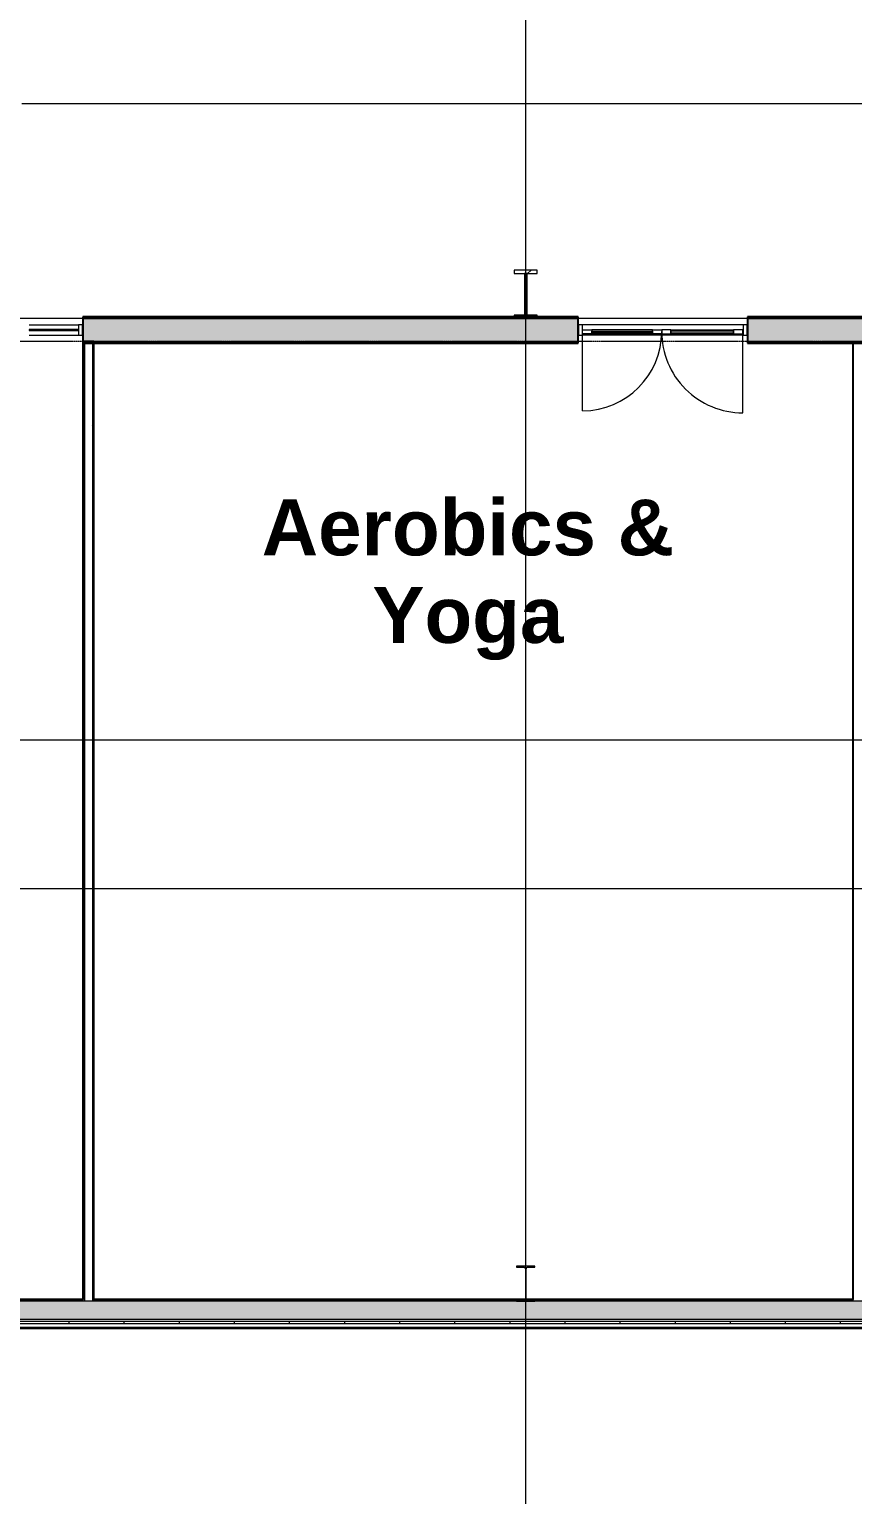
# Model space of a CAD drawing. Header units: inches. Extents: x 25557 to 33164, y -23509 to -20035.
# Drawn here: x 30539 to 30898, y -22871 to -22234 of the extents above; entities that cross this region are included whole.
import ezdxf

# ---------------------------------------------------------------- set-up
doc = ezdxf.new("R2010")
doc.units = ezdxf.units.IN
doc.header["$MEASUREMENT"] = 0
doc.linetypes.add('Grid Line 1_2_', pattern=[0.875, 0.5, -0.125, 0.125, -0.125])
for name, color, linetype, lineweight in [('A-DOOR', 31, 'Continuous', 9), ('A-FLOR', 192, 'Continuous', 9), ('A-GLAZ-CURT', 52, 'Continuous', 9), ('A-GLAZ-CWMG', 51, 'Continuous', 9), ('A-WALL', 113, 'Continuous', 25), ('A-WALL-PATT', 111, 'Continuous', 25), ('G-ANNO-SYMB', 111, 'Continuous', 9), ('I-WALL', 2, 'Continuous', 9), ('L-SITE-WALL', 31, 'Continuous', 9), ('M-AREA-IDEN', 171, 'Continuous', 9), ('S-BEAM', 12, 'Continuous', 9), ('S-COLS', 52, 'Continuous', 9), ('S-GRID', 1, 'Continuous', 9)]:
    doc.layers.add(name, color=color, linetype=linetype, lineweight=lineweight)
doc.styles.add('Arial_B', font='arialbd.ttf', dxfattribs={"height": 24.354149})
pattern_1 = [(0, (5932.319, 0), (61.44, 15.36), [2.534, -43.546, 2.534, -43.546, -245.76]), (0, (5932.319, 0), (61.44, 15.36), [-92.16, 2.534, -89.626, 2.534, -43.546, -107.52]), (0, (5932.319, 0), (61.44, 15.36), [-230.4, 2.534, -28.186, 2.534, -74.266]), (120, (5955.359, 7.68), (-44.02215, 45.528601), [2.534, -43.546, 2.534, -43.546, -245.76]), (120, (5955.359, 7.68), (-44.02215, 45.528601), [-92.16, 2.534, -89.626, 2.534, -43.546, -107.52]), (120, (5955.359, 7.68), (-44.02215, 45.528601), [-230.4, 2.534, -28.186, 2.534, -74.266]), (240, (5963.039, 38.4), (-17.41785, -60.888601), [2.534, -43.546, 2.534, -43.546, -245.76]), (240, (5963.039, 38.4), (-17.41785, -60.888601), [-92.16, 2.534, -89.626, 2.534, -43.546, -107.52]), (240, (5963.039, 38.4), (-17.41785, -60.888601), [-230.4, 2.534, -28.186, 2.534, -74.266])]
pattern_2 = [(161.57, (5933.279, 0.96), (-7.6802237, -0.0009796), [0, -54.643, 6.067, 0]), (18.43, (5931.359, 0.96), (-7.6802237, 0.0009796), [0, -54.643, 6.067, 0]), (108.43, (5933.279, 0.96), (3.8382953, -19.20136532), [18.211, -42.499]), (71.57, (5931.359, 0.96), (3.8382953, 19.20136532), [18.211, -42.499])]
pattern_3 = [(225, (30755.21, -22360.053), (19.00703, -19.00703), []), (225, (30755.21, -22388.853), (19.00703, -19.00703), [])]

# ---------------------------------------------------------------- blocks, each defined once
blk = doc.blocks.new('W-Wide Flange-Column - B2_D-V6-Overall Floor Plan')
at = {"layer": 'S-COLS'}
h = blk.add_hatch(dxfattribs=at)
h.set_pattern_fill('FP_12', color=256, style=0, pattern_type=2)
h.set_pattern_definition([(225, (30755.21, -22779.678), (19.00703, -19.00703), []), (225, (30755.21, -22808.478), (19.00703, -19.00703), [])])
h.paths.add_polyline_path([(4, 7.62), (-4, 7.62), (-4, 7.19), (-0.84, 7.19), (-0.35, 6.99), (-0.14, 6.5), (-0.14, -6.5), (-0.35, -6.99), (-0.84, -7.19), (-4, -7.19), (-4, -7.62), (4, -7.62), (4, -7.19), (0.84, -7.19), (0.35, -6.99), (0.14, -6.5), (0.14, 6.5), (0.35, 6.99), (0.84, 7.19), (4, 7.19)], flags=0)
at = {"layer": 'S-COLS', "lineweight": 15}
for p, q in [((4, 7.62), (-4, 7.62)), ((-4, 7.62), (-4, 7.19)), ((-4, 7.19), (-0.84, 7.19)), ((-0.14, 6.5), (-0.14, -6.5)), ((0.14, -6.5), (0.14, 6.5)), ((0.84, 7.19), (4, 7.19)), ((4, 7.19), (4, 7.62)), ((-0.84, -7.19), (-4, -7.19)), ((-4, -7.19), (-4, -7.62)), ((-4, -7.62), (4, -7.62)), ((4, -7.19), (0.84, -7.19)), ((4, -7.62), (4, -7.19))]:
    blk.add_line(p, q, dxfattribs=at)
for centre, start, end in [((-0.84, 6.5), 0, 90), ((0.84, 6.5), 90, 180), ((-0.84, -6.5), 270, 0), ((0.84, -6.5), 180, 270)]:
    blk.add_arc(centre, 0.691, start, end, dxfattribs=at)
blk = doc.blocks.new('columns and girder2 - one-V29-Overall Floor Plan')
at = {"layer": 'S-BEAM'}
h = blk.add_hatch(dxfattribs=at)
h.set_pattern_fill('FP_30', color=256, style=0, pattern_type=2)
h.set_pattern_definition(pattern_3)
h.paths.add_polyline_path([(0, -1.25), (-5, -1.25), (-5, -2), (5, -2), (5, -1.25)], flags=0)
h.paths.add_polyline_path([(-5, -20), (-5, -21.5), (5, -21.5), (5, -20)], flags=0)
h.paths.add_polyline_path([(-5, -1204.75), (-5, -1206.25), (5, -1206.25), (5, -1204.75)], flags=0)
h.paths.add_polyline_path([(5, -1224.25), (-5, -1224.25), (-5, -1225), (5, -1225)], flags=0)
h = blk.add_hatch(dxfattribs=at)
h.set_pattern_fill('FP_30', color=256, style=0, pattern_type=2)
h.set_pattern_definition(pattern_3)
h.paths.add_polyline_path([(-0.63, -2), (-0.63, -20), (0.62, -20), (0.62, -2)], flags=0)
h.paths.add_polyline_path([(0.62, -1206.25), (-0.63, -1206.25), (-0.63, -1224.25), (0.62, -1224.25)], flags=0)
at = {"layer": 'S-BEAM', "lineweight": 15}
for p, q in [((-5, -1.25), (-5, -2)), ((-5, -2), (5, -2)), ((0.62, -2), (-0.63, -2)), ((-0.63, -2), (-0.63, -20)), ((0.62, -20), (0.62, -2)), ((5, -2), (5, -1.25)), ((5, -20), (-5, -20)), ((-5, -20), (-5, -21.5)), ((-5, -21.5), (5, -21.5)), ((-0.63, -20), (0.62, -20)), ((5, -21.5), (5, -20))]:
    blk.add_line(p, q, dxfattribs=at)
blk = doc.blocks.new('Door_Single_Storefront - one-1179737-Overall Floor Plan')
at = {"layer": 'A-DOOR'}
for p, q in [((-17.21875, 0.75), (-13.21875, 0.75)), ((-17.21875, -34.4375), (-17.21875, 0)), ((-13.21875, 0.75), (-13.21875, -1)), ((13.21875, 0.75), (-13.21875, 0.75)), ((-13.21875, -0.5), (-13.21875, 0.25)), ((-13.21875, 0.25), (13.21875, 0.25)), ((13.21875, -1), (13.21875, 0.75)), ((13.21875, 0.75), (17.21875, 0.75)), ((13.21875, 0.25), (13.21875, -0.5)), ((17.21875, 0.75), (17.21875, -1)), ((-13.21875, -1), (-17.21875, -1)), ((13.21875, -0.5), (-13.21875, -0.5)), ((-13.21875, -1), (13.21875, -1)), ((17.21875, -1), (13.21875, -1))]:
    blk.add_line(p, q, dxfattribs=at)
blk.add_arc((-17.21875, 0), 34.4375, 270, 0, dxfattribs=at)
blk = doc.blocks.new('Door_Single_Storefront - one-1179742-Overall Floor Plan')
at = {"layer": 'A-DOOR'}
for p, q in [((-17.65625, 35.3125), (-17.65625, 0)), ((-13.65625, 1), (-17.65625, 1)), ((-17.65625, 1), (-17.65625, -0.75)), ((-13.65625, -0.75), (-13.65625, 1)), ((-13.65625, 1), (13.65625, 1)), ((13.65625, 0.5), (-13.65625, 0.5)), ((-13.65625, 0.5), (-13.65625, -0.25)), ((17.65625, 1), (13.65625, 1)), ((13.65625, 1), (13.65625, -0.75)), ((13.65625, -0.25), (13.65625, 0.5)), ((17.65625, -0.75), (17.65625, 1)), ((-17.65625, -0.75), (-13.65625, -0.75)), ((-13.65625, -0.25), (13.65625, -0.25)), ((13.65625, -0.75), (-13.65625, -0.75)), ((13.65625, -0.75), (17.65625, -0.75))]:
    blk.add_line(p, q, dxfattribs=at)
blk.add_arc((-17.65625, 0), 35.3125, 360, 90, dxfattribs=at)
blk = doc.blocks.new('Rectangular Mullion - Interior 1_75_ x 4_5_-1179466-Overall Floor Plan')
at = {"layer": 'A-GLAZ-CWMG'}
for p, q in [((24882.08, -22362.3), (24847.64, -22362.3)), ((24882.08, -22366.8), (24847.64, -22366.8))]:
    blk.add_line(p, q, dxfattribs=at)
blk = doc.blocks.new('Rectangular Mullion - Interior 1_75_ x 4_5_-1179467-Overall Floor Plan')
at = {"layer": 'A-GLAZ-CWMG'}
for p, q in [((24917.52, -22362.3), (24882.08, -22362.3)), ((24917.52, -22366.8), (24882.08, -22366.8))]:
    blk.add_line(p, q, dxfattribs=at)
blk = doc.blocks.new('Rectangular Mullion - Interior 1_75_ x 4_5_-1179474-Overall Floor Plan')
at = {"layer": 'A-GLAZ-CWMG', "lineweight": 13}
for p, q in [((-1.75, 1.5), (0, 1.5)), ((-1.75, -3), (-1.75, 1.5)), ((0, 1.5), (0, -3)), ((0, -3), (-1.75, -3))]:
    blk.add_line(p, q, dxfattribs=at)
blk = doc.blocks.new('Rectangular Mullion - Interior 1_75_ x 4_5_-1179475-Overall Floor Plan')
at = {"layer": 'A-GLAZ-CWMG', "lineweight": 13}
for p, q in [((0, 1.5), (-1.75, 1.5)), ((-1.75, 1.5), (-1.75, -3)), ((0, -3), (0, 1.5)), ((-1.75, -3), (0, -3))]:
    blk.add_line(p, q, dxfattribs=at)
blk = doc.blocks.new('System Panel - Interior Glazing-1179646-Overall Floor Plan')
at = {"layer": 'A-GLAZ-CURT'}
for p, q in [((10.6875, -0.5625), (-10.6875, -0.5625)), ((-10.6875, -0.5625), (-10.6875, -0.9375)), ((-10.6875, -0.9375), (10.6875, -0.9375)), ((10.6875, -0.9375), (10.6875, -0.5625))]:
    blk.add_line(p, q, dxfattribs=at)
blk = doc.blocks.new('Rectangular Mullion - Interior 1_75_ x 4_5_-1179493-Overall Floor Plan')
at = {"layer": 'A-GLAZ-CWMG'}
for p, q in [((24606.64, -22362.3), (24628.02, -22362.3)), ((24606.64, -22366.8), (24628.02, -22366.8))]:
    blk.add_line(p, q, dxfattribs=at)
blk = doc.blocks.new('Rectangular Mullion - Interior 1_75_ x 4_5_-1179505-Overall Floor Plan')
at = {"layer": 'A-GLAZ-CWMG', "lineweight": 13}
for p, q in [((0, 3), (-1.75, 3)), ((-1.75, 3), (-1.75, -1.5)), ((0, -1.5), (0, 3)), ((-1.75, -1.5), (0, -1.5))]:
    blk.add_line(p, q, dxfattribs=at)

msp = doc.modelspace()

# ---------------------------------------------------------------- hatches: boundary and pattern name
at = {"layer": 'A-WALL-PATT', "lineweight": 9}
h = msp.add_hatch(dxfattribs=at)
h.set_pattern_fill('FP_20', color=256, style=0, pattern_type=2)
h.set_pattern_definition(pattern_2)
h.paths.add_polyline_path([(31671.96, -22369.55), (31671.96, -22359.55), (31495.08, -22359.55), (31495.08, -22369.55), (31605.11, -22369.55)], flags=0)
h.paths.add_polyline_path([(31414.58, -22369.55), (31414.58, -22359.55), (31093.08, -22359.55), (31093.08, -22369.55), (31397.75, -22369.55)], flags=0)
h.paths.add_polyline_path([(31040.46, -22369.55), (31040.46, -22359.55), (30851.83, -22359.55), (30851.83, -22369.55), (31039.83, -22369.55)], flags=0)
h.paths.add_polyline_path([(30777.96, -22369.55), (30777.96, -22359.55), (30562.33, -22359.55), (30562.33, -22369.55), (30637.45, -22369.55)], flags=0)
h.paths.add_polyline_path([(28730.96, -22369.55), (28730.96, -22359.55), (28713.71, -22359.55), (28713.71, -22369.55)], flags=0)
h = msp.add_hatch(dxfattribs=at)
h.set_pattern_fill('FP_19', color=256, style=0, pattern_type=2)
h.set_pattern_definition(pattern_1)
h.paths.add_polyline_path([(30562.33, -22787.3), (30562.96, -22787.3), (30562.96, -22370.18), (30566.46, -22370.18), (30566.46, -22369.55), (30562.33, -22369.55), (30562.33, -22786.55)], flags=0)
h = msp.add_hatch(dxfattribs=at)
h.set_pattern_fill('FP_19', color=256, style=0, pattern_type=2)
h.set_pattern_definition(pattern_1)
h.paths.add_polyline_path([(30567.08, -22787.3), (30567.08, -22369.55), (30566.46, -22369.55), (30566.46, -22787.3)], flags=0)
h = msp.add_hatch(dxfattribs=at)
h.set_pattern_fill('FP_20', color=256, style=0, pattern_type=2)
h.set_pattern_definition(pattern_2)
h.paths.add_polyline_path([(30177.08, -22795.3), (31005.65, -22795.3), (31005.65, -22787.3), (30177.08, -22787.3)], flags=0)
h = msp.add_hatch(dxfattribs=at)
h.set_pattern_fill('FP_22', color=256, style=0, pattern_type=2)
h.set_pattern_definition([(0, (5932.32, 0), (0, 24), []), (90, (5932.32, 0), (-24, 1e-15), [])])
h.paths.add_polyline_path([(30177.08, -22797.05), (31005.65, -22797.05), (31005.65, -22796.05), (30177.08, -22796.05)], flags=0)

# ---------------------------------------------------------------- linework, layer by layer
at = {"layer": 'A-FLOR'}
msp.add_line((30535.71, -22266.05), (31942.96, -22266.05), dxfattribs=at)
at = {"layer": 'A-WALL', "lineweight": 9}
for p, q in [((30562.33, -22359.55), (30777.96, -22359.55)), ((30851.83, -22359.55), (31039.83, -22359.55)), ((30566.46, -22370.18), (30562.96, -22370.18)), ((30562.96, -22370.18), (30562.96, -22787.3)), ((30566.46, -22370.18), (30566.46, -22787.3)), ((30567.08, -22369.55), (30777.96, -22369.55)), ((30851.83, -22369.55), (31040.46, -22369.55)), ((30751.21, -22787.3), (30469.71, -22787.3)), ((30562.33, -22786.55), (30562.33, -22787.3)), ((30567.08, -22786.55), (30567.08, -22787.3)), ((31005.65, -22787.3), (30759.21, -22787.3)), ((30897.58, -22786.55), (30897.58, -22787.3)), ((31006.4, -22797.05), (30176.33, -22797.05)), ((31006.4, -22798.68), (30176.33, -22798.68)), ((31005.65, -22795.3), (30177.08, -22795.3)), ((31005.65, -22796.05), (30177.08, -22796.05))]:
    msp.add_line(p, q, dxfattribs=at)
at = {"layer": 'G-ANNO-SYMB'}
msp.add_line((32243.89, -22607.84), (27927.66, -22607.84), dxfattribs=at)
at = {"layer": 'I-WALL', "lineweight": 25}
for p, q in [((30567.08, -22369.55), (30562.33, -22369.55)), ((30562.33, -22370.3), (30562.33, -22786.55)), ((30567.08, -22786.55), (30567.08, -22369.55)), ((30902.33, -22370.18), (30897.58, -22370.18)), ((30897.58, -22370.18), (30897.58, -22786.55))]:
    msp.add_line(p, q, dxfattribs=at)
at = {"layer": 'L-SITE-WALL', "lineweight": 25}
for p, q in [((30777.96, -22358.8), (30562.33, -22358.8)), ((30562.33, -22358.8), (30562.33, -22370.3)), ((30777.96, -22370.3), (30777.96, -22358.8)), ((31039.83, -22358.8), (30851.83, -22358.8)), ((30851.83, -22358.8), (30851.83, -22370.3)), ((30562.33, -22370.3), (30777.96, -22370.3)), ((30851.83, -22370.3), (31039.83, -22370.3)), ((30562.33, -22786.55), (30466.01, -22786.55)), ((30754.91, -22786.55), (30567.08, -22786.55)), ((30897.58, -22786.55), (30755.51, -22786.55)), ((30176.33, -22799.05), (31006.4, -22799.05))]:
    msp.add_line(p, q, dxfattribs=at)
at = {"layer": 'S-GRID', "linetype": 'Grid Line 1_2_'}
for p, q in [((30755.21, -23095.8), (30755.21, -20550.05)), ((30755.21, -23413.24), (30755.21, -20902.43)), ((32651.38, -22359.55), (28585.83, -22359.55)), ((33029.79, -22359.55), (28669.83, -22359.55)), ((32933.79, -22369.55), (28669.83, -22369.55)), ((32359.66, -22543.05), (27403.68, -22543.05)), ((32651.38, -22543.05), (27722.53, -22543.05)), ((32359.66, -22787.3), (27403.68, -22787.3)), ((32651.38, -22787.3), (27722.53, -22787.3)), ((32263.66, -22795.3), (27499.68, -22795.3)), ((32555.38, -22795.3), (27847.84, -22795.3))]:
    msp.add_line(p, q, dxfattribs=at)

# ---------------------------------------------------------------- block references
at = {"layer": 'A-DOOR'}
msp.add_blockref('Door_Single_Storefront - one-1179737-Overall Floor Plan', (30797.18, -22365.3), dxfattribs=at)
at = {"layer": 'A-DOOR', "rotation": 180}
msp.add_blockref('Door_Single_Storefront - one-1179742-Overall Floor Plan', (30832.05, -22365.3), dxfattribs=at)
at = {"layer": 'A-GLAZ-CURT', "rotation": 180}
msp.add_blockref('System Panel - Interior Glazing-1179646-Overall Floor Plan', (30549.65, -22365.3), dxfattribs=at)
at = {"layer": 'A-GLAZ-CWMG'}
for name, p in [('Rectangular Mullion - Interior 1_75_ x 4_5_-1179493-Overall Floor Plan', (5932.32, 0)), ('Rectangular Mullion - Interior 1_75_ x 4_5_-1179505-Overall Floor Plan', (30562.08, -22365.3)), ('Rectangular Mullion - Interior 1_75_ x 4_5_-1179466-Overall Floor Plan', (5932.32, 0)), ('Rectangular Mullion - Interior 1_75_ x 4_5_-1179467-Overall Floor Plan', (5932.32, 0))]:
    msp.add_blockref(name, p, dxfattribs=at)
at = {"layer": 'A-GLAZ-CWMG', "rotation": 180}
msp.add_blockref('Rectangular Mullion - Interior 1_75_ x 4_5_-1179475-Overall Floor Plan', (30778.21, -22365.3), dxfattribs=at)
at = {"layer": 'A-GLAZ-CWMG', "extrusion": (0, 0, -1), "rotation": 180}
msp.add_blockref('Rectangular Mullion - Interior 1_75_ x 4_5_-1179474-Overall Floor Plan', (-30851.58, -22365.3), dxfattribs=at)
at = {"layer": 'S-BEAM', "rotation": 180}
msp.add_blockref('columns and girder2 - one-V29-Overall Floor Plan', (30755.21, -22360.05), dxfattribs=at)
at = {"layer": 'S-COLS', "rotation": 180}
msp.add_blockref('W-Wide Flange-Column - B2_D-V6-Overall Floor Plan', (30755.21, -22779.68), dxfattribs=at)

# ---------------------------------------------------------------- texts
at = {"layer": 'M-AREA-IDEN', "insert": (30729.98, -22438.31), "char_height": 24.354, "width": 207.36, "attachment_point": 2, "line_spacing_factor": 0.938532, "style": 'Arial_B'}
msp.add_mtext('Aerobics &\\PYoga', dxfattribs=at)

doc.saveas('drawing.dxf')
